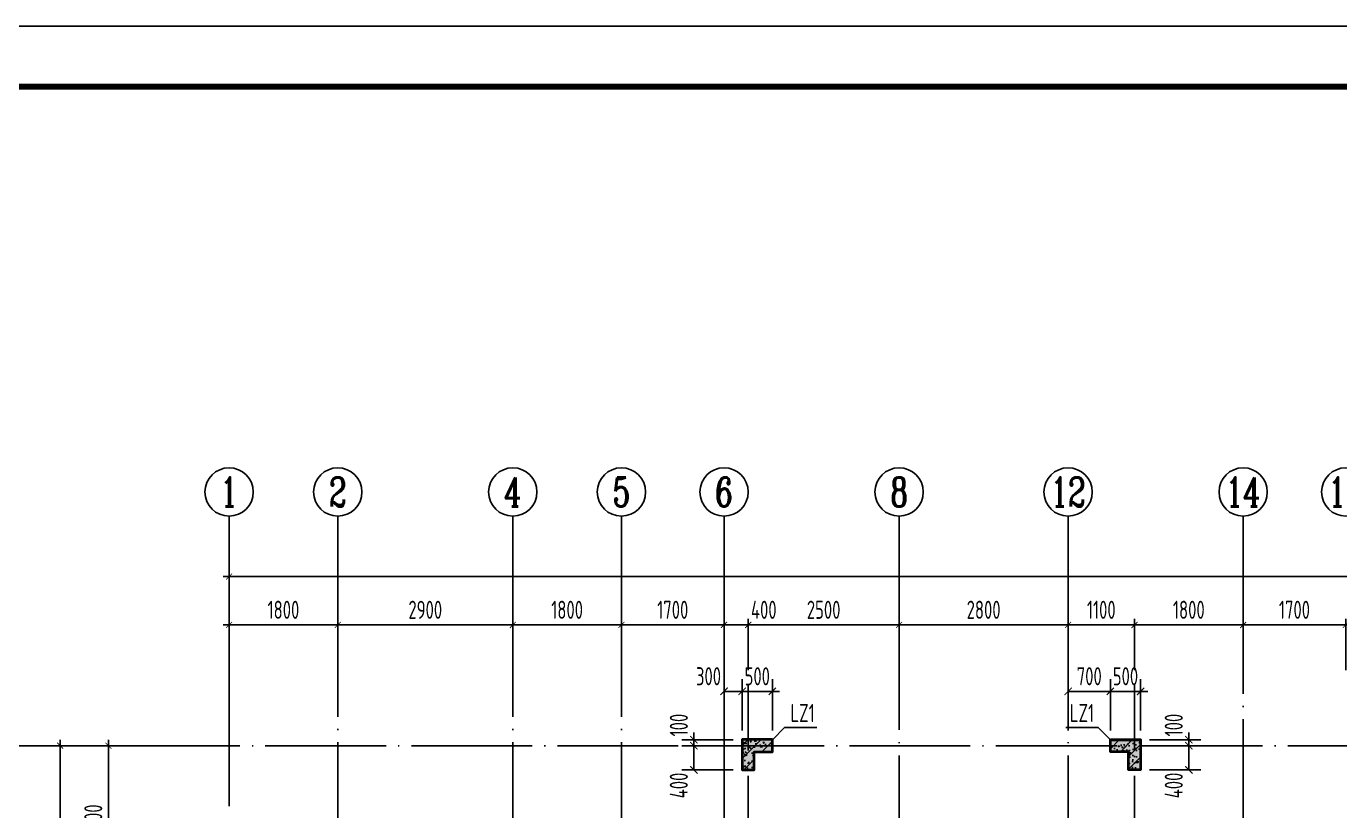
# Model space of a CAD drawing. Extents: x -461650 to 361314, y 245336 to 769729.
# Drawn here: x -128391 to -106630, y 654057 to 667042 of the extents above; entities that cross this region are included whole.
import ezdxf
from ezdxf.enums import TextEntityAlignment as Align

# ---------------------------------------------------------------- set-up
doc = ezdxf.new("R2010")
doc.units = 0
doc.header["$LTSCALE"] = 1000
doc.linetypes.add('DOTE', pattern=[2.42, 2, -0.2, 0.02, -0.2])
doc.layers.get('0').update_dxf_attribs({"linetype": 'CONTINUOUS'})
doc.layers.get('DEFPOINTS').update_dxf_attribs({"linetype": 'CONTINUOUS'})
for name, color, linetype in [('-TK', 7, 'CONTINUOUS'), ('A-AXIS', 1, 'CONTINUOUS'), ('A-DOTE', 10, 'DOTE'), ('AXIS_NUM', 7, 'CONTINUOUS'), ('COLU_DE_TEXT', 7, 'CONTINUOUS'), ('LABEL', 1, 'CONTINUOUS'), ('S-Q墙标注', 3, 'CONTINUOUS'), ('S-X详图填充', 252, 'CONTINUOUS'), ('S-X详图实线', 4, 'CONTINUOUS'), ('S-Y一般标注', 3, 'CONTINUOUS'), ('S-Z柱填充', 252, 'CONTINUOUS'), ('S-Z柱实线', 6, 'CONTINUOUS')]:
    doc.layers.add(name, color=color, linetype=linetype)
doc.styles.add('TSSD_Axis', font='complex.shx', dxfattribs={"width": 0.7, "bigfont": 'hztxt.shx'})
doc.styles.add('TSSD_DIMENSION', font='Tssdeng.shx', dxfattribs={"width": 0.7, "bigfont": 'tssdchn.shx'})
doc.styles.add('TSSD_REIN', font='tssdeng.shx', dxfattribs={"width": 0.7, "height": 300, "bigfont": 'tssdchn.shx'})
doc.styles.add('结构文字', font='zstxt.shx', dxfattribs={"width": 0.7, "bigfont": 'zshz.shx'})
doc.dimstyles.new('STRUCK', dxfattribs={"dimtxt": 400, "dimasz": 121, "dimexe": 200, "dimexo": 150, "dimgap": 115, "dimtad": 1, "dimdec": 0, "dimdsep": 46, "dimtxsty": '结构文字', "dimblk": 'ARCHTICK', "dimcen": 400, "dimclrd": 3, "dimclre": 3, "dimclrt": 7, "dimadec": 0, "dimazin": 0, "dimtfac": 1, "dimtdec": 0, "dimtix": 1, "dimtmove": 2, "dimatfit": 3, "dimldrblk": '_DIMX', "dimfxl": 0, "dimtolj": 1, "dimtzin": 0, "dimarcsym": 0})
doc.dimstyles.new('TSSD_100_100', dxfattribs={"dimtxt": 300, "dimasz": 100, "dimexe": 100, "dimexo": 250, "dimgap": 100, "dimtad": 1, "dimdec": 0, "dimzin": 0, "dimdsep": 46, "dimtxsty": 'TSSD_DIMENSION', "dimblk": 'ARCHTICK', "dimcen": 0, "dimdle": 100, "dimclrt": 7, "dimadec": 0, "dimazin": 0, "dimtfac": 1, "dimtdec": 0, "dimtix": 1, "dimtmove": 2, "dimatfit": 3, "dimldrblk": 'ARCHTICK', "dimfxl": 0, "dimtolj": 1, "dimtzin": 0, "dimarcsym": 0})
pattern_1 = [(50, (-139307.28, 499347.82), (215.17805, -18.82564), [22.5, -247.5]), (355, (-139307.28, 499347.82), (-41.6254, 225.65764), [18, -198]), (100.4514, (-139289.35, 499346.25), (173.55281, 206.83186), [19.12206, -210.34263]), (46.1842, (-139307.28, 499407.82), (320.1723, -49.6557), [33.75, -371.25]), (96.6356, (-139280.6, 499403.68), (280.3988, 292.23536), [28.6831, -315.5139]), (351.1842, (-139307.28, 499407.8), (280.3986, 292.2356), [27, -297]), (21, (-139277.28, 499392.82), (179.07212, -120.78567), [22.5, -247.5]), (326, (-139277.28, 499392.82), (72.9946, 217.545), [18, -198]), (71.4514, (-139262.35, 499382.75), (252.0668, 96.75915), [19.12206, -210.34263]), (37.5, (-139307.28, 499347.82), (3.647957, 99.868156), [0, -195.6, 0, -201, 0, -198.75]), (7.5, (-139307.28, 499347.82), (78.92086, 118.32351), [0, -114.6, 0, -191.1, 0, -75.75]), (327.5, (-139374.18, 499347.82), (160.14673, -6.76646), [0, -75, 0, -234, 0, -310.5]), (317.5, (-139404.18, 499347.82), (174.95585, 30.0315), [0, -97.5, 0, -155.4, 0, -220.5]), (45, (-139307.28, 499347.82), (-106.06602, 106.06602), [])]

# ---------------------------------------------------------------- blocks, each defined once
blk = doc.blocks.new('ts_axno')
at = {"color": 0, "linetype": 'ByBlock', "lineweight": -2}
blk.add_circle((0, 0), 0.5, dxfattribs=at)
at = {"color": 0, "linetype": 'ByBlock', "lineweight": -2, "style": 'TSSD_Axis', "width": 0.7}
blk.add_attdef('A', text='', height=0.6, dxfattribs=at).set_placement((0, 0), align=Align.MIDDLE_CENTER)
blk = doc.blocks.new('_ArchTick')
at = {"color": 0, "linetype": 'ByBlock', "const_width": 0.15}
blk.add_lwpolyline([(-0.5, -0.5), (0.5, 0.5)], dxfattribs=at)
blk = doc.blocks.new('*D1621')
at = {"layer": 'DEFPOINTS', "color": 0}
for p in [(6400, 22100), (4600, 21100), (6400, 21100)]:
    blk.add_point(p, dxfattribs=at)
at = {"layer": 'S-Y一般标注', "color": 0, "lineweight": -2}
for p, q in [((4600, 21350), (4600, 22200)), ((6400, 21350), (6400, 22200)), ((4500, 22100), (6500, 22100))]:
    blk.add_line(p, q, dxfattribs=at)
at = {"layer": 'S-Y一般标注', "color": 0, "lineweight": -2, "xscale": 100, "yscale": 100, "zscale": 100, "rotation": 180}
blk.add_blockref('_ArchTick', (4600, 22100), dxfattribs=at)
at = {"layer": 'S-Y一般标注', "color": 0, "lineweight": -2, "xscale": 100, "yscale": 100, "zscale": 100}
blk.add_blockref('_ArchTick', (6400, 22100), dxfattribs=at)
at = {"layer": 'S-Y一般标注', "color": 7, "insert": (5500, 22350), "char_height": 300, "attachment_point": 5, "style": 'TSSD_DIMENSION'}
blk.add_mtext('\\A1;1800', dxfattribs=at)
blk = doc.blocks.new('*D1622')
at = {"layer": 'DEFPOINTS', "color": 0}
for p in [(9300, 22100), (6400, 21100), (9300, 21100)]:
    blk.add_point(p, dxfattribs=at)
at = {"layer": 'S-Y一般标注', "color": 0, "lineweight": -2}
for p, q in [((6400, 21350), (6400, 22200)), ((9300, 21350), (9300, 22200)), ((6300, 22100), (9400, 22100))]:
    blk.add_line(p, q, dxfattribs=at)
at = {"layer": 'S-Y一般标注', "color": 0, "lineweight": -2, "xscale": 100, "yscale": 100, "zscale": 100, "rotation": 180}
blk.add_blockref('_ArchTick', (6400, 22100), dxfattribs=at)
at = {"layer": 'S-Y一般标注', "color": 0, "lineweight": -2, "xscale": 100, "yscale": 100, "zscale": 100}
blk.add_blockref('_ArchTick', (9300, 22100), dxfattribs=at)
at = {"layer": 'S-Y一般标注', "color": 7, "insert": (7850, 22350), "char_height": 300, "attachment_point": 5, "style": 'TSSD_DIMENSION'}
blk.add_mtext('\\A1;2900', dxfattribs=at)
blk = doc.blocks.new('*D1623')
at = {"layer": 'DEFPOINTS', "color": 0}
for p in [(11100, 22100), (9300, 21100), (11100, 21100)]:
    blk.add_point(p, dxfattribs=at)
at = {"layer": 'S-Y一般标注', "color": 0, "lineweight": -2}
for p, q in [((9300, 21350), (9300, 22200)), ((11100, 21350), (11100, 22200)), ((9200, 22100), (11200, 22100))]:
    blk.add_line(p, q, dxfattribs=at)
at = {"layer": 'S-Y一般标注', "color": 0, "lineweight": -2, "xscale": 100, "yscale": 100, "zscale": 100, "rotation": 180}
blk.add_blockref('_ArchTick', (9300, 22100), dxfattribs=at)
at = {"layer": 'S-Y一般标注', "color": 0, "lineweight": -2, "xscale": 100, "yscale": 100, "zscale": 100}
blk.add_blockref('_ArchTick', (11100, 22100), dxfattribs=at)
at = {"layer": 'S-Y一般标注', "color": 7, "insert": (10200, 22350), "char_height": 300, "attachment_point": 5, "style": 'TSSD_DIMENSION'}
blk.add_mtext('\\A1;1800', dxfattribs=at)
blk = doc.blocks.new('*D1624')
at = {"layer": 'DEFPOINTS', "color": 0}
for p in [(12800, 22100), (11100, 21100), (12800, 21100)]:
    blk.add_point(p, dxfattribs=at)
at = {"layer": 'S-Y一般标注', "color": 0, "lineweight": -2}
for p, q in [((11100, 21350), (11100, 22200)), ((12800, 21350), (12800, 22200)), ((11000, 22100), (12900, 22100))]:
    blk.add_line(p, q, dxfattribs=at)
at = {"layer": 'S-Y一般标注', "color": 0, "lineweight": -2, "xscale": 100, "yscale": 100, "zscale": 100, "rotation": 180}
blk.add_blockref('_ArchTick', (11100, 22100), dxfattribs=at)
at = {"layer": 'S-Y一般标注', "color": 0, "lineweight": -2, "xscale": 100, "yscale": 100, "zscale": 100}
blk.add_blockref('_ArchTick', (12800, 22100), dxfattribs=at)
at = {"layer": 'S-Y一般标注', "color": 7, "insert": (11950, 22350), "char_height": 300, "attachment_point": 5, "style": 'TSSD_DIMENSION'}
blk.add_mtext('\\A1;1700', dxfattribs=at)
blk = doc.blocks.new('*D1625')
at = {"layer": 'DEFPOINTS', "color": 0}
for p in [(13200, 22100), (12800, 21100), (13200, 21100)]:
    blk.add_point(p, dxfattribs=at)
at = {"layer": 'S-Y一般标注', "color": 0, "lineweight": -2}
for p, q in [((12800, 21350), (12800, 22200)), ((13200, 21350), (13200, 22200)), ((12700, 22100), (13300, 22100))]:
    blk.add_line(p, q, dxfattribs=at)
at = {"layer": 'S-Y一般标注', "color": 0, "lineweight": -2, "xscale": 100, "yscale": 100, "zscale": 100, "rotation": 180}
blk.add_blockref('_ArchTick', (12800, 22100), dxfattribs=at)
at = {"layer": 'S-Y一般标注', "color": 0, "lineweight": -2, "xscale": 100, "yscale": 100, "zscale": 100}
blk.add_blockref('_ArchTick', (13200, 22100), dxfattribs=at)
at = {"layer": 'S-Y一般标注', "color": 7, "insert": (13458, 22350), "char_height": 300, "attachment_point": 5, "style": 'TSSD_DIMENSION'}
blk.add_mtext('\\A1;400', dxfattribs=at)
blk = doc.blocks.new('*D1626')
at = {"layer": 'DEFPOINTS', "color": 0}
for p in [(18500, 22100), (15700, 21100), (18500, 21100)]:
    blk.add_point(p, dxfattribs=at)
at = {"layer": 'S-Y一般标注', "color": 0, "lineweight": -2}
for p, q in [((15700, 21350), (15700, 22200)), ((18500, 21350), (18500, 22200)), ((15600, 22100), (18600, 22100))]:
    blk.add_line(p, q, dxfattribs=at)
at = {"layer": 'S-Y一般标注', "color": 0, "lineweight": -2, "xscale": 100, "yscale": 100, "zscale": 100, "rotation": 180}
blk.add_blockref('_ArchTick', (15700, 22100), dxfattribs=at)
at = {"layer": 'S-Y一般标注', "color": 0, "lineweight": -2, "xscale": 100, "yscale": 100, "zscale": 100}
blk.add_blockref('_ArchTick', (18500, 22100), dxfattribs=at)
at = {"layer": 'S-Y一般标注', "color": 7, "insert": (17100, 22350), "char_height": 300, "attachment_point": 5, "style": 'TSSD_DIMENSION'}
blk.add_mtext('\\A1;2800', dxfattribs=at)
blk = doc.blocks.new('*D1627')
at = {"layer": 'DEFPOINTS', "color": 0}
for p in [(19600, 22100), (18500, 21100), (19600, 21100)]:
    blk.add_point(p, dxfattribs=at)
at = {"layer": 'S-Y一般标注', "color": 0, "lineweight": -2}
for p, q in [((18500, 21350), (18500, 22200)), ((19600, 21350), (19600, 22200)), ((18400, 22100), (19700, 22100))]:
    blk.add_line(p, q, dxfattribs=at)
at = {"layer": 'S-Y一般标注', "color": 0, "lineweight": -2, "xscale": 100, "yscale": 100, "zscale": 100, "rotation": 180}
blk.add_blockref('_ArchTick', (18500, 22100), dxfattribs=at)
at = {"layer": 'S-Y一般标注', "color": 0, "lineweight": -2, "xscale": 100, "yscale": 100, "zscale": 100}
blk.add_blockref('_ArchTick', (19600, 22100), dxfattribs=at)
at = {"layer": 'S-Y一般标注', "color": 7, "insert": (19050, 22350), "char_height": 300, "attachment_point": 5, "style": 'TSSD_DIMENSION'}
blk.add_mtext('\\A1;1100', dxfattribs=at)
blk = doc.blocks.new('*D1628')
at = {"layer": 'DEFPOINTS', "color": 0}
for p in [(23100, 22100), (21400, 21100), (23100, 21100)]:
    blk.add_point(p, dxfattribs=at)
at = {"layer": 'S-Y一般标注', "color": 0, "lineweight": -2}
for p, q in [((21400, 21350), (21400, 22200)), ((23100, 21350), (23100, 22200)), ((21300, 22100), (23200, 22100))]:
    blk.add_line(p, q, dxfattribs=at)
at = {"layer": 'S-Y一般标注', "color": 0, "lineweight": -2, "xscale": 100, "yscale": 100, "zscale": 100, "rotation": 180}
blk.add_blockref('_ArchTick', (21400, 22100), dxfattribs=at)
at = {"layer": 'S-Y一般标注', "color": 0, "lineweight": -2, "xscale": 100, "yscale": 100, "zscale": 100}
blk.add_blockref('_ArchTick', (23100, 22100), dxfattribs=at)
at = {"layer": 'S-Y一般标注', "color": 7, "insert": (22250, 22350), "char_height": 300, "attachment_point": 5, "style": 'TSSD_DIMENSION'}
blk.add_mtext('\\A1;1700', dxfattribs=at)
blk = doc.blocks.new('*D1643')
at = {"layer": 'DEFPOINTS', "color": 0}
for p in [(54600, 22900), (4600, 21100), (54600, 21100)]:
    blk.add_point(p, dxfattribs=at)
at = {"layer": 'S-Y一般标注', "color": 0, "lineweight": -2}
for p, q in [((4500, 22900), (54700, 22900)), ((4600, 21350), (4600, 23000)), ((54600, 21350), (54600, 23000))]:
    blk.add_line(p, q, dxfattribs=at)
at = {"layer": 'S-Y一般标注', "color": 0, "lineweight": -2, "xscale": 100, "yscale": 100, "zscale": 100, "rotation": 180}
blk.add_blockref('_ArchTick', (4600, 22900), dxfattribs=at)
at = {"layer": 'S-Y一般标注', "color": 0, "lineweight": -2, "xscale": 100, "yscale": 100, "zscale": 100}
blk.add_blockref('_ArchTick', (54600, 22900), dxfattribs=at)
at = {"layer": 'S-Y一般标注', "color": 7, "insert": (29600, 23150), "char_height": 300, "attachment_point": 5, "style": 'TSSD_DIMENSION'}
blk.add_mtext('\\A1;50000', dxfattribs=at)
blk = doc.blocks.new('*D1650')
at = {"layer": 'DEFPOINTS', "color": 0}
for p in [(1800, 20100), (3600, 20100), (3600, 4600)]:
    blk.add_point(p, dxfattribs=at)
at = {"layer": 'S-Y一般标注', "color": 0, "lineweight": -2}
for p, q in [((3350, 20100), (1700, 20100)), ((1800, 4500), (1800, 20200)), ((3350, 4600), (1700, 4600))]:
    blk.add_line(p, q, dxfattribs=at)
at = {"layer": 'S-Y一般标注', "color": 0, "lineweight": -2, "xscale": 100, "yscale": 100, "zscale": 100}
for p, rotation in [((1800, 20100), 90), ((1800, 4600), 270)]:
    blk.add_blockref('_ArchTick', p, dxfattribs=dict(at, rotation=rotation))
at = {"layer": 'S-Y一般标注', "color": 7, "insert": (1550, 12350), "char_height": 300, "attachment_point": 5, "rotation": 90, "style": 'TSSD_DIMENSION'}
blk.add_mtext('\\A1;15500', dxfattribs=at)
blk = doc.blocks.new('*D1653')
at = {"layer": 'DEFPOINTS', "color": 0}
for p in [(2600, 20100), (3600, 20100), (3600, 17600)]:
    blk.add_point(p, dxfattribs=at)
at = {"layer": 'S-Y一般标注', "color": 0, "lineweight": -2}
for p, q in [((3350, 20100), (2500, 20100)), ((2600, 17500), (2600, 20200)), ((3350, 17600), (2500, 17600))]:
    blk.add_line(p, q, dxfattribs=at)
at = {"layer": 'S-Y一般标注', "color": 0, "lineweight": -2, "xscale": 100, "yscale": 100, "zscale": 100}
for p, rotation in [((2600, 20100), 90), ((2600, 17600), 270)]:
    blk.add_blockref('_ArchTick', p, dxfattribs=dict(at, rotation=rotation))
at = {"layer": 'S-Y一般标注', "color": 7, "insert": (2350, 18850), "char_height": 300, "attachment_point": 5, "rotation": 90, "style": 'TSSD_DIMENSION'}
blk.add_mtext('\\A1;2500', dxfattribs=at)
blk = doc.blocks.new('*D1656')
at = {"layer": 'DEFPOINTS', "color": 0}
for p in [(15700, 22100), (13200, 21100), (15700, 21100)]:
    blk.add_point(p, dxfattribs=at)
at = {"layer": 'S-Y一般标注', "color": 0, "lineweight": -2}
for p, q in [((13200, 21350), (13200, 22200)), ((15700, 21350), (15700, 22200)), ((13100, 22100), (15800, 22100))]:
    blk.add_line(p, q, dxfattribs=at)
at = {"layer": 'S-Y一般标注', "color": 0, "lineweight": -2, "xscale": 100, "yscale": 100, "zscale": 100, "rotation": 180}
blk.add_blockref('_ArchTick', (13200, 22100), dxfattribs=at)
at = {"layer": 'S-Y一般标注', "color": 0, "lineweight": -2, "xscale": 100, "yscale": 100, "zscale": 100}
blk.add_blockref('_ArchTick', (15700, 22100), dxfattribs=at)
at = {"layer": 'S-Y一般标注', "color": 7, "insert": (14450, 22350), "char_height": 300, "attachment_point": 5, "style": 'TSSD_DIMENSION'}
blk.add_mtext('\\A1;2500', dxfattribs=at)
blk = doc.blocks.new('*D1657')
at = {"layer": 'DEFPOINTS', "color": 0}
for p in [(21400, 22100), (19600, 21100), (21400, 21100)]:
    blk.add_point(p, dxfattribs=at)
at = {"layer": 'S-Y一般标注', "color": 0, "lineweight": -2}
for p, q in [((19600, 21350), (19600, 22200)), ((21400, 21350), (21400, 22200)), ((19500, 22100), (21500, 22100))]:
    blk.add_line(p, q, dxfattribs=at)
at = {"layer": 'S-Y一般标注', "color": 0, "lineweight": -2, "xscale": 100, "yscale": 100, "zscale": 100, "rotation": 180}
blk.add_blockref('_ArchTick', (19600, 22100), dxfattribs=at)
at = {"layer": 'S-Y一般标注', "color": 0, "lineweight": -2, "xscale": 100, "yscale": 100, "zscale": 100}
blk.add_blockref('_ArchTick', (21400, 22100), dxfattribs=at)
at = {"layer": 'S-Y一般标注', "color": 7, "insert": (20500, 22350), "char_height": 300, "attachment_point": 5, "style": 'TSSD_DIMENSION'}
blk.add_mtext('\\A1;1800', dxfattribs=at)
blk = doc.blocks.new('*D2475')
at = {"layer": 'DEFPOINTS', "color": 0}
for p in [(-117330, 655233), (-116530, 655233), (-116530, 655133)]:
    blk.add_point(p, dxfattribs=at)
at = {"layer": 'S-Q墙标注', "color": 3, "lineweight": -2}
for p, q in [((-116680, 655233), (-117530, 655233)), ((-117330, 655233), (-117330, 655354)), ((-117330, 655133), (-117330, 655233)), ((-116680, 655133), (-117530, 655133)), ((-117330, 655133), (-117330, 655012))]:
    blk.add_line(p, q, dxfattribs=at)
at = {"layer": 'S-Q墙标注', "color": 3, "lineweight": -2, "xscale": 121, "yscale": 121, "zscale": 121}
for p, rotation in [((-117330, 655233), 270), ((-117330, 655133), 90)]:
    blk.add_blockref('_ArchTick', p, dxfattribs=dict(at, rotation=rotation))
at = {"layer": 'S-Q墙标注', "color": 7, "insert": (-117580, 655475), "char_height": 300, "attachment_point": 5, "rotation": 90, "style": 'TSSD_REIN'}
blk.add_mtext('\\A1;100', dxfattribs=at)
blk = doc.blocks.new('_DIMX')
blk.add_line((-150, 0), (150, 0))
at = {"const_width": 50}
blk.add_lwpolyline([(-70, -70), (70, 70)], dxfattribs=at)
blk = doc.blocks.new('*D2476')
at = {"layer": 'DEFPOINTS', "color": 0}
for p in [(-117330, 655133), (-116530, 655133), (-116530, 654733)]:
    blk.add_point(p, dxfattribs=at)
at = {"layer": 'S-Q墙标注', "color": 3, "lineweight": -2}
for p, q in [((-116680, 655133), (-117530, 655133)), ((-117330, 654733), (-117330, 655133)), ((-116680, 654733), (-117530, 654733))]:
    blk.add_line(p, q, dxfattribs=at)
at = {"layer": 'S-Q墙标注', "color": 3, "lineweight": -2, "xscale": 121, "yscale": 121, "zscale": 121}
for p, rotation in [((-117330, 655133), 90), ((-117330, 654733), 270)]:
    blk.add_blockref('_ArchTick', p, dxfattribs=dict(at, rotation=rotation))
at = {"layer": 'S-Q墙标注', "color": 7, "insert": (-117580, 654475), "char_height": 300, "attachment_point": 5, "rotation": 90, "style": 'TSSD_REIN'}
blk.add_mtext('\\A1;400', dxfattribs=at)
blk = doc.blocks.new('*D2480')
at = {"layer": 'DEFPOINTS', "color": 0}
for p in [(-116030, 656033), (-116530, 655233), (-116030, 655233)]:
    blk.add_point(p, dxfattribs=at)
at = {"layer": 'S-Q墙标注', "color": 3, "lineweight": -2}
for p, q in [((-116530, 655383), (-116530, 656233)), ((-116030, 655383), (-116030, 656233)), ((-116530, 656033), (-116651, 656033)), ((-116530, 656033), (-116030, 656033)), ((-116030, 656033), (-115909, 656033))]:
    blk.add_line(p, q, dxfattribs=at)
at = {"layer": 'S-Q墙标注', "color": 3, "lineweight": -2, "xscale": 121, "yscale": 121, "zscale": 121}
blk.add_blockref('_ArchTick', (-116530, 656033), dxfattribs=at)
at = {"layer": 'S-Q墙标注', "color": 3, "lineweight": -2, "xscale": 121, "yscale": 121, "zscale": 121, "rotation": 180}
blk.add_blockref('_ArchTick', (-116030, 656033), dxfattribs=at)
at = {"layer": 'S-Q墙标注', "color": 7, "insert": (-116280, 656283), "char_height": 300, "attachment_point": 5, "style": 'TSSD_REIN'}
blk.add_mtext('\\A1;500', dxfattribs=at)
blk = doc.blocks.new('*D2481')
at = {"layer": 'DEFPOINTS', "color": 0}
for p in [(-116530, 656033), (-116830, 655233), (-116530, 655233)]:
    blk.add_point(p, dxfattribs=at)
at = {"layer": 'S-Q墙标注', "color": 3, "lineweight": -2}
for p, q in [((-116830, 655383), (-116830, 656233)), ((-116530, 655383), (-116530, 656233)), ((-116830, 656033), (-116530, 656033))]:
    blk.add_line(p, q, dxfattribs=at)
at = {"layer": 'S-Q墙标注', "color": 3, "lineweight": -2, "xscale": 121, "yscale": 121, "zscale": 121, "rotation": 180}
blk.add_blockref('_ArchTick', (-116830, 656033), dxfattribs=at)
at = {"layer": 'S-Q墙标注', "color": 3, "lineweight": -2, "xscale": 121, "yscale": 121, "zscale": 121}
blk.add_blockref('_ArchTick', (-116530, 656033), dxfattribs=at)
at = {"layer": 'S-Q墙标注', "color": 7, "insert": (-117088, 656283), "char_height": 300, "attachment_point": 5, "style": 'TSSD_REIN'}
blk.add_mtext('\\A1;300', dxfattribs=at)
blk = doc.blocks.new('*D2483')
at = {"layer": 'DEFPOINTS', "color": 0}
for p in [(-109930, 655233), (-109130, 655233), (-109930, 655133)]:
    blk.add_point(p, dxfattribs=at)
at = {"layer": 'S-Q墙标注', "color": 3, "lineweight": -2}
for p, q in [((-109780, 655233), (-108930, 655233)), ((-109130, 655233), (-109130, 655354)), ((-109130, 655133), (-109130, 655233)), ((-109780, 655133), (-108930, 655133)), ((-109130, 655133), (-109130, 655012))]:
    blk.add_line(p, q, dxfattribs=at)
at = {"layer": 'S-Q墙标注', "color": 3, "lineweight": -2, "xscale": 121, "yscale": 121, "zscale": 121}
for p, rotation in [((-109130, 655233), 270), ((-109130, 655133), 90)]:
    blk.add_blockref('_ArchTick', p, dxfattribs=dict(at, rotation=rotation))
at = {"layer": 'S-Q墙标注', "color": 7, "insert": (-109380, 655475), "char_height": 300, "attachment_point": 5, "rotation": 90, "style": 'TSSD_REIN'}
blk.add_mtext('\\A1;100', dxfattribs=at)
blk = doc.blocks.new('*D2484')
at = {"layer": 'DEFPOINTS', "color": 0}
for p in [(-109930, 655133), (-109130, 655133), (-109930, 654733)]:
    blk.add_point(p, dxfattribs=at)
at = {"layer": 'S-Q墙标注', "color": 3, "lineweight": -2}
for p, q in [((-109780, 655133), (-108930, 655133)), ((-109130, 654733), (-109130, 655133)), ((-109780, 654733), (-108930, 654733))]:
    blk.add_line(p, q, dxfattribs=at)
at = {"layer": 'S-Q墙标注', "color": 3, "lineweight": -2, "xscale": 121, "yscale": 121, "zscale": 121}
for p, rotation in [((-109130, 655133), 90), ((-109130, 654733), 270)]:
    blk.add_blockref('_ArchTick', p, dxfattribs=dict(at, rotation=rotation))
at = {"layer": 'S-Q墙标注', "color": 7, "insert": (-109380, 654475), "char_height": 300, "attachment_point": 5, "rotation": 90, "style": 'TSSD_REIN'}
blk.add_mtext('\\A1;400', dxfattribs=at)
blk = doc.blocks.new('*D2487')
at = {"layer": 'DEFPOINTS', "color": 0}
for p in [(-110430, 656033), (-110430, 655233), (-109930, 655233)]:
    blk.add_point(p, dxfattribs=at)
at = {"layer": 'S-Q墙标注', "color": 3, "lineweight": -2}
for p, q in [((-110430, 655383), (-110430, 656233)), ((-109930, 655383), (-109930, 656233)), ((-110430, 656033), (-110551, 656033)), ((-109930, 656033), (-110430, 656033)), ((-109930, 656033), (-109809, 656033))]:
    blk.add_line(p, q, dxfattribs=at)
at = {"layer": 'S-Q墙标注', "color": 3, "lineweight": -2, "xscale": 121, "yscale": 121, "zscale": 121}
blk.add_blockref('_ArchTick', (-110430, 656033), dxfattribs=at)
at = {"layer": 'S-Q墙标注', "color": 3, "lineweight": -2, "xscale": 121, "yscale": 121, "zscale": 121, "rotation": 180}
blk.add_blockref('_ArchTick', (-109930, 656033), dxfattribs=at)
at = {"layer": 'S-Q墙标注', "color": 7, "insert": (-110180, 656283), "char_height": 300, "attachment_point": 5, "style": 'TSSD_REIN'}
blk.add_mtext('\\A1;500', dxfattribs=at)
blk = doc.blocks.new('*D2489')
at = {"layer": 'DEFPOINTS', "color": 0}
for p in [(-111130, 656033), (-111130, 655233), (-110430, 655233)]:
    blk.add_point(p, dxfattribs=at)
at = {"layer": 'S-Q墙标注', "color": 3, "lineweight": -2}
for p, q in [((-111130, 655383), (-111130, 656233)), ((-110430, 655383), (-110430, 656233)), ((-110430, 656033), (-111130, 656033))]:
    blk.add_line(p, q, dxfattribs=at)
at = {"layer": 'S-Q墙标注', "color": 3, "lineweight": -2, "xscale": 121, "yscale": 121, "zscale": 121, "rotation": 180}
blk.add_blockref('_ArchTick', (-111130, 656033), dxfattribs=at)
at = {"layer": 'S-Q墙标注', "color": 3, "lineweight": -2, "xscale": 121, "yscale": 121, "zscale": 121}
blk.add_blockref('_ArchTick', (-110430, 656033), dxfattribs=at)
at = {"layer": 'S-Q墙标注', "color": 7, "insert": (-110780, 656283), "char_height": 300, "attachment_point": 5, "style": 'TSSD_REIN'}
blk.add_mtext('\\A1;700', dxfattribs=at)
blk = doc.blocks.new('A1')
blk.add_lwpolyline([(0, 59400), (0, 0), (84100, 0), (84100, 59400)], close=True)
at = {"const_width": 100}
blk.add_lwpolyline([(2500, 58400), (2500, 1000), (83100, 1000), (83100, 58400)], close=True, dxfattribs=at)
blk = doc.blocks.new('20210726.16350016')
at = {"layer": 'A-AXIS'}
for p, q in [((4600, 21100), (4600, 23900)), ((6400, 21100), (6400, 23900)), ((9300, 21100), (9300, 23900)), ((11100, 21100), (11100, 23900)), ((12800, 21100), (12800, 23900)), ((15700, 21100), (15700, 23900)), ((18500, 21100), (18500, 23900)), ((21400, 21100), (21400, 23900)), ((3600, 20100), (800, 20100))]:
    blk.add_line(p, q, dxfattribs=at)
at = {"layer": 'A-DOTE'}
for p, q in [((4600, 21100), (4600, 3600)), ((6400, 10900), (6400, 21100)), ((9300, 10900), (9300, 21100)), ((11100, 10900), (11100, 21100)), ((12800, 13700), (12800, 21100)), ((13200, 17600), (13200, 21100)), ((15700, 13100.3), (15700, 21100)), ((18500, 13100.3), (18500, 21100)), ((19600, 17600), (19600, 21100)), ((21400, 13700), (21400, 21100)), ((55600, 20100), (3600, 20100))]:
    blk.add_line(p, q, dxfattribs=at)
at = {"layer": 'A-AXIS'}
ref = blk.add_blockref('ts_axno', (4600, 24300), dxfattribs=dict(at, xscale=800, yscale=800, zscale=800))
ref.add_attrib('1', '1', dxfattribs={"layer": 'AXIS_NUM', "height": 480, "style": 'TSSD_Axis', "width": 0.7}).set_placement((4600, 24300), align=Align.MIDDLE_CENTER)
ref = blk.add_blockref('ts_axno', (6400, 24300), dxfattribs=dict(at, xscale=800, yscale=800, zscale=800))
ref.add_attrib('2', '2', dxfattribs={"layer": 'AXIS_NUM', "height": 480, "style": 'TSSD_Axis', "width": 0.7}).set_placement((6400, 24300), align=Align.MIDDLE_CENTER)
ref = blk.add_blockref('ts_axno', (9300, 24300), dxfattribs=dict(at, xscale=800, yscale=800, zscale=800))
ref.add_attrib('3', '4', dxfattribs={"layer": 'AXIS_NUM', "height": 480, "style": 'TSSD_Axis', "width": 0.7}).set_placement((9300, 24300), align=Align.MIDDLE_CENTER)
ref = blk.add_blockref('ts_axno', (11100, 24300), dxfattribs=dict(at, xscale=800, yscale=800, zscale=800))
ref.add_attrib('4', '5', dxfattribs={"layer": 'AXIS_NUM', "height": 480, "style": 'TSSD_Axis', "width": 0.7}).set_placement((11100, 24300), align=Align.MIDDLE_CENTER)
ref = blk.add_blockref('ts_axno', (12800, 24300), dxfattribs=dict(at, xscale=800, yscale=800, zscale=800))
ref.add_attrib('5', '6', dxfattribs={"layer": 'AXIS_NUM', "height": 480, "style": 'TSSD_Axis', "width": 0.7}).set_placement((12800, 24300), align=Align.MIDDLE_CENTER)
ref = blk.add_blockref('ts_axno', (15700, 24300), dxfattribs=dict(at, xscale=800, yscale=800, zscale=800))
ref.add_attrib('6', '8', dxfattribs={"layer": 'AXIS_NUM', "height": 480, "style": 'TSSD_Axis', "width": 0.7}).set_placement((15700, 24300), align=Align.MIDDLE_CENTER)
ref = blk.add_blockref('ts_axno', (18500, 24300), dxfattribs=dict(at, xscale=800, yscale=800, zscale=800))
ref.add_attrib('7', '12', dxfattribs={"layer": 'AXIS_NUM', "height": 480, "style": 'TSSD_Axis', "width": 0.7}).set_placement((18500, 24300), align=Align.MIDDLE_CENTER)
ref = blk.add_blockref('ts_axno', (21400, 24300), dxfattribs=dict(at, xscale=800, yscale=800, zscale=800))
ref.add_attrib('8', '14', dxfattribs={"layer": 'AXIS_NUM', "height": 480, "style": 'TSSD_Axis', "width": 0.7}).set_placement((21400, 24300), align=Align.MIDDLE_CENTER)
ref = blk.add_blockref('ts_axno', (23100, 24300), dxfattribs=dict(at, xscale=800, yscale=800, zscale=800))
ref.add_attrib('9', '15', dxfattribs={"layer": 'AXIS_NUM', "height": 480, "style": 'TSSD_Axis', "width": 0.7}).set_placement((23100, 24300), align=Align.MIDDLE_CENTER)
at = {"layer": 'S-Y一般标注'}
for base, p1, p2, picture, middle in [((54600, 22900), (4600, 21100), (54600, 21100), '*D1643', (29600, 23150)), ((6400, 22100), (4600, 21100), (6400, 21100), '*D1621', (5500, 22350)), ((9300, 22100), (6400, 21100), (9300, 21100), '*D1622', (7850, 22350)), ((11100, 22100), (9300, 21100), (11100, 21100), '*D1623', (10200, 22350)), ((12800, 22100), (11100, 21100), (12800, 21100), '*D1624', (11950, 22350)), ((15700, 22100), (13200, 21100), (15700, 21100), '*D1656', (14450, 22350)), ((18500, 22100), (15700, 21100), (18500, 21100), '*D1626', (17100, 22350)), ((19600, 22100), (18500, 21100), (19600, 21100), '*D1627', (19050, 22350)), ((21400, 22100), (19600, 21100), (21400, 21100), '*D1657', (20500, 22350)), ((23100, 22100), (21400, 21100), (23100, 21100), '*D1628', (22250, 22350))]:
    dim = blk.add_linear_dim(base=base, p1=p1, p2=p2, dimstyle='TSSD_100_100', dxfattribs=at)
    dim.commit()
    dim.dimension.update_dxf_attribs({"geometry": picture, "text_midpoint": middle})
dim = blk.add_linear_dim(base=(13200, 22100), p1=(12800, 21100), p2=(13200, 21100), dimstyle='TSSD_100_100', dxfattribs=at)
dim.commit()
dim.dimension.update_dxf_attribs({"geometry": '*D1625', "text_midpoint": (13458.1, 22350), "dimtype": 160})
for base, p1, picture, middle in [((1800, 20100), (3600, 4600), '*D1650', (1550, 12350)), ((2600, 20100), (3600, 17600), '*D1653', (2350, 18850))]:
    dim = blk.add_linear_dim(base=base, p1=p1, p2=(3600, 20100), angle=90, dimstyle='TSSD_100_100', dxfattribs=at)
    dim.commit()
    dim.dimension.update_dxf_attribs({"geometry": picture, "text_midpoint": middle})

msp = doc.modelspace()

# ---------------------------------------------------------------- hatches: boundary and pattern name
at = {"layer": 'S-X详图填充'}
h = msp.add_hatch(color=256, dxfattribs=at)
h.dxf.hatch_style = 1
h.paths.add_polyline_path([(-116030.19, 655233.43), (-116530.19, 655233.43), (-116530.19, 654733.43), (-116330.19, 654733.43), (-116330.19, 655033.43), (-116030.19, 655033.43)])
h = msp.add_hatch(color=256, dxfattribs=at)
h.dxf.hatch_style = 1
h.paths.add_polyline_path([(-110430.21, 655233.42), (-109930.21, 655233.42), (-109930.21, 654733.42), (-110130.21, 654733.42), (-110130.21, 655033.42), (-110430.21, 655033.42)])
at = {"layer": 'S-Z柱填充'}
h = msp.add_hatch(dxfattribs=at)
h.set_pattern_fill('ARMORED', color=256, scale=30, style=0)
h.set_pattern_definition(pattern_1)
h.paths.add_polyline_path([(-116030.2, 655233.43), (-116530.2, 655233.43), (-116530.2, 654733.43), (-116330.2, 654733.43), (-116330.2, 655033.43), (-116030.2, 655033.43)])
h = msp.add_hatch(dxfattribs=at)
h.set_pattern_fill('ARMORED', color=256, scale=30, style=0)
h.set_pattern_definition(pattern_1)
h.paths.add_polyline_path([(-110430.22, 655233.43), (-109930.22, 655233.43), (-109930.22, 654733.43), (-110130.22, 654733.43), (-110130.22, 655033.43), (-110430.22, 655033.43)])

# ---------------------------------------------------------------- linework, layer by layer
at = {"layer": 'LABEL'}
for points in [[(-116030.2, 655233.42), (-115830.2, 655433.42), (-115291.26, 655433.42)], [(-110430.2, 655233.42), (-110630.2, 655433.42), (-111169.15, 655433.42)]]:
    msp.add_lwpolyline(points, dxfattribs=at)
at = {"layer": 'S-X详图实线'}
for points in [[(-116330.19, 654733.43), (-116330.19, 655033.43), (-116030.19, 655033.43), (-116030.19, 655233.43), (-116530.19, 655233.43), (-116530.19, 654733.43), (-116330.19, 654733.43)], [(-110130.21, 654733.43), (-110130.21, 655033.43), (-110430.21, 655033.43), (-110430.21, 655233.43), (-109930.21, 655233.43), (-109930.21, 654733.43), (-110130.21, 654733.43)]]:
    msp.add_lwpolyline(points, dxfattribs=at)
at = {"layer": 'S-Z柱实线', "lineweight": 35}
for points in [[(-116030.2, 655233.43), (-116530.2, 655233.43), (-116530.2, 654733.43), (-116330.2, 654733.43), (-116330.2, 655033.43), (-116030.2, 655033.43), (-116030.2, 655233.43)], [(-116030.19, 655233.43), (-116530.19, 655233.43), (-116530.19, 654733.43), (-116330.19, 654733.43), (-116330.19, 655033.43), (-116030.19, 655033.43), (-116030.19, 655233.43)], [(-110430.22, 655233.43), (-109930.22, 655233.43), (-109930.22, 654733.43), (-110130.22, 654733.43), (-110130.22, 655033.43), (-110430.22, 655033.43), (-110430.22, 655233.43)], [(-110430.21, 655233.42), (-109930.21, 655233.42), (-109930.21, 654733.42), (-110130.21, 654733.42), (-110130.21, 655033.42), (-110430.21, 655033.42), (-110430.21, 655233.42)]]:
    msp.add_lwpolyline(points, dxfattribs=at)

# ---------------------------------------------------------------- block references
at = {"layer": '-TK'}
msp.add_blockref('A1', (-139511.89, 607642.09), dxfattribs=at)
at = {"layer": 'A-DOTE'}
msp.add_blockref('20210726.16350016', (-129630.21, 635033.37), dxfattribs=at)

# ---------------------------------------------------------------- texts
at = {"layer": 'COLU_DE_TEXT', "style": 'TSSD_REIN', "width": 0.7}
for p in [(-115730.2, 655433.42), (-111101.74, 655433.42)]:
    msp.add_text('LZ1', height=300, dxfattribs=at).set_placement(p, align=Align.BOTTOM_LEFT)

# ---------------------------------------------------------------- dimensions: what is measured, and where the dimension line sits
at = {"layer": 'S-Q墙标注'}
dim = msp.add_linear_dim(base=(-116530.2, 656033.43), p1=(-116830.21, 655233.43), p2=(-116530.2, 655233.43), dimstyle='STRUCK', override={"dimtxt": 300, "dimgap": 100, "dimtxsty": 'TSSD_REIN'}, dxfattribs=at)
dim.commit()
dim.dimension.update_dxf_attribs({"geometry": '*D2481', "text_midpoint": (-117088.29, 656283.43), "dimtype": 160})
dim = msp.add_linear_dim(base=(-116030.2, 656033.43), p1=(-116530.2, 655233.43), p2=(-116030.2, 655233.43), dimstyle='STRUCK', override={"dimtxt": 300, "dimgap": 100, "dimtxsty": 'TSSD_REIN'}, dxfattribs=at)
dim.commit()
dim.dimension.update_dxf_attribs({"geometry": '*D2480', "text_midpoint": (-116280.2, 656283.43)})
for base, p1, p2, picture, middle in [((-111130.21, 656033.43), (-110430.22, 655233.43), (-111130.21, 655233.43), '*D2489', (-110780.22, 656283.43)), ((-110430.22, 656033.43), (-109930.22, 655233.43), (-110430.22, 655233.43), '*D2487', (-110180.22, 656283.43))]:
    dim = msp.add_linear_dim(base=base, p1=p1, p2=p2, angle=180, dimstyle='STRUCK', override={"dimtxt": 300, "dimgap": 100, "dimtxsty": 'TSSD_REIN'}, dxfattribs=at)
    dim.commit()
    dim.dimension.update_dxf_attribs({"geometry": picture, "text_midpoint": middle})
for base, p1, p2, picture, middle in [((-117330.2, 655233.43), (-116530.2, 655133.43), (-116530.2, 655233.43), '*D2475', (-117580.2, 655475.35)), ((-109130.22, 655233.43), (-109930.22, 655133.43), (-109930.22, 655233.43), '*D2483', (-109380.22, 655475.35)), ((-117330.2, 655133.43), (-116530.2, 654733.43), (-116530.2, 655133.43), '*D2476', (-117580.2, 654475.35)), ((-109130.22, 655133.43), (-109930.22, 654733.43), (-109930.22, 655133.43), '*D2484', (-109380.22, 654475.35))]:
    dim = msp.add_linear_dim(base=base, p1=p1, p2=p2, angle=90, dimstyle='STRUCK', override={"dimtxt": 300, "dimgap": 100, "dimtxsty": 'TSSD_REIN'}, dxfattribs=at)
    dim.commit()
    dim.dimension.update_dxf_attribs({"geometry": picture, "text_midpoint": middle, "dimtype": 160})

doc.saveas('drawing.dxf')
